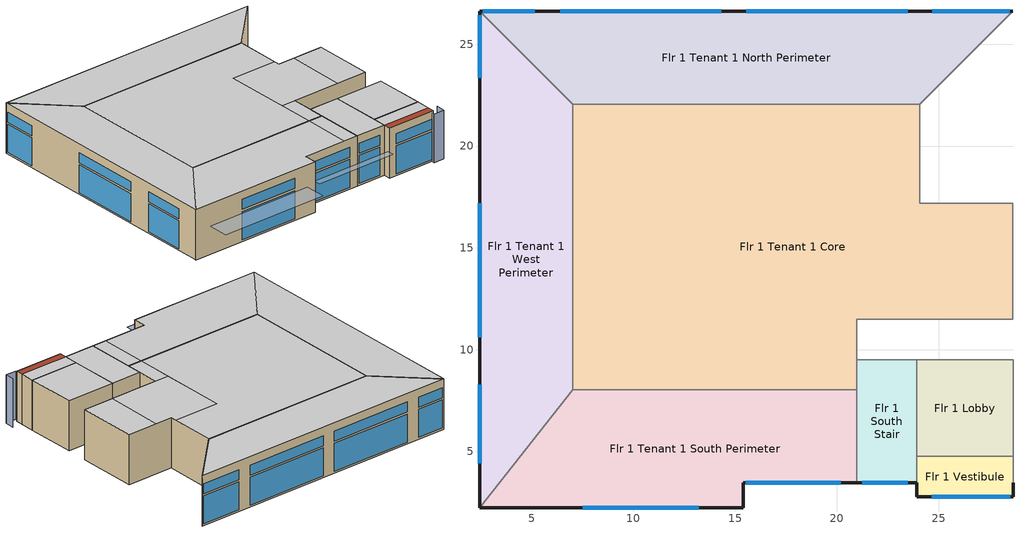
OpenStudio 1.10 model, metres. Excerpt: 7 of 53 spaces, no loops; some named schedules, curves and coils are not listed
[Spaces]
Flr 1 Tenant 1 South Perimeter
 floor outside (Canyon28 Proposed Ground Floor): 20.98,8.03 20.98,3.45 15.39,3.45 15.39,2.24 2.44,2.24 7.01,8.03 z0
 wall outside: 2.44,2.24 15.39,2.24 15.39,3.45 20.98,3.45 z0:4.72
 wall to Flr 1 South Stair: 20.98,3.45 20.98,8.03 z0:4.72
 wall to Flr 1 Tenant 1 West Perimeter: 7.01,8.03 2.44,2.24 z0:4.72
 wall to Flr 1 Tenant 1 Core: 20.98,8.03 7.01,8.03 z0:4.72
 window (Glazing Spandrel Panel Proposed): 15.52,3.45 20.19,3.45 z3:3.94
 window (GL-1 Glazing Proposed): 7.52,2.24 13.21,2.24 / 15.52,3.45 20.19,3.45 z0.15:2.79; 7.52,2.24 13.21,2.24 z3:3.94
 ceiling to Flr 2 Tenant 1 South Perimeter: 15.39,2.24 15.39,3.45 19.61,3.45 19.61,8.03 7.01,8.03 2.44,2.24 z4.72
 ceiling to Flr 2 Corridor: 19.61,3.45 20.98,3.45 20.98,8.03 19.61,8.03 z4.72
Flr 1 Tenant 1 West Perimeter
 floor outside (Canyon28 Proposed Ground Floor): 2.44,26.62 7.01,22.05 7.01,8.03 2.44,2.24 z0
 wall outside: 2.44,26.62 2.44,2.24 z0:4.72
 wall to Flr 1 Tenant 1 North Perimeter: 7.01,22.05 2.44,26.62 z0:4.72
 wall to Flr 1 Tenant 1 Core: 7.01,8.03 7.01,22.05 z0:4.72
 window (Glazing Spandrel Panel Proposed): 2.44,26.43 2.44,23.36 / 2.44,17.2 2.44,10.62 / 2.44,8.28 2.44,4.42 z3:3.94
 window (GL-2 Glazing Proposed): 2.44,26.43 2.44,23.36 / 2.44,17.2 2.44,10.62 / 2.44,8.28 2.44,4.42 z0.15:2.79
 ceiling to Flr 2 Tenant 1 West Perimeter: 2.44,2.24 7.01,8.03 7.01,22.05 2.44,26.62 z4.72
Flr 1 Vestibule
 floor outside (Canyon28 Proposed Ground Floor): 28.65,4.75 28.65,2.77 23.93,2.77 23.93,4.75 z0
 wall outside: 23.93,3.45 23.93,2.77 28.65,2.77 28.65,3.45 z0:4.72
 wall to Flr 1 South Stair: 23.93,4.75 23.93,3.45 z0:4.72
 wall to Flr 1 Lobby: 28.65,4.75 23.93,4.75 z0:4.72
 wall to Flr 1 Elevator: 28.65,3.45 28.65,4.75 z0:4.72
 window (Glazing Spandrel Panel Proposed): 24.66,2.77 28.52,2.77 z3:3.94
 window (GL-1 Glazing Proposed): 24.66,2.77 28.52,2.77 z0.15:2.79
 ceiling to Flr 2 Corridor: 28.65,3.45 28.65,4.75 23.93,4.75 23.93,3.45 z4.72
 roof outside: 28.65,2.77 28.65,3.45 23.93,3.45 23.93,2.77 z4.72
Flr 1 South Stair
 floor outside (Canyon28 Proposed Ground Floor): 23.93,9.5 23.93,3.45 20.98,3.45 20.98,9.5 z0
 wall outside: 20.98,3.45 23.93,3.45 z0:4.72
 wall to Flr 1 Lobby: 23.93,4.75 23.93,9.5 z0:4.72
 wall to Flr 1 Tenant 1 Core: 20.98,9.5 20.98,8.03 z0:4.72
 wall to Flr 1 Mail: 23.93,9.5 20.98,9.5 z0:4.72
 window (GL-1 Glazing Proposed): 21.23,3.45 23.47,3.45 z0.15:2.79
 window (Glazing Spandrel Panel Proposed): 21.23,3.45 23.47,3.45 z3:3.94
 ceiling to Flr 2 South Stair: 20.98,3.45 23.93,3.45 23.93,9.5 20.98,9.5 z4.72
Flr 1 Lobby
 floor outside (Canyon28 Proposed Ground Floor): 28.65,9.5 28.65,4.75 23.93,4.75 23.93,9.5 z0
 wall to Flr 1 Elevator: 28.65,4.75 28.65,9.5 z0:4.72
 wall to Flr 1 Mail: 28.65,9.5 23.93,9.5 z0:4.72
 ceiling to Flr 2 Corridor: 28.65,4.75 28.65,9.5 23.93,9.5 23.93,4.75 z4.72
Flr 1 Tenant 1 Core
 floor outside (Canyon28 Proposed Ground Floor): 24.08,22.05 24.08,17.2 28.65,17.2 28.65,11.48 20.98,11.48 20.98,8.03 7.01,8.03 7.01,22.05 z0
 wall to Flr 1 Tenant 2 North Perimeter: 28.65,11.48 28.65,17.2 z0:4.72
 wall to Flr 1 Mail: 20.98,9.5 20.98,11.48 28.65,11.48 z0:4.72
 wall to Flr 1 Tenant 1 North Perimeter: 24.08,22.05 7.01,22.05 z0:4.72
 wall to Flr 1 Tenant 1 East Perimeter: 28.65,17.2 24.08,17.2 24.08,22.05 z0:4.72
 ceiling to Flr 2 Tenant 1 Core: 19.61,8.03 19.61,17.81 24.08,17.81 24.08,22.05 7.01,22.05 7.01,8.03 z4.72
 ceiling to Flr 2 Corridor: 28.65,11.48 28.65,17.2 25.68,17.2 25.68,11.48 z4.72; 20.98,8.03 20.98,11.48 19.61,11.48 19.61,8.03 z4.72
 ceiling to Flr 2 Restroom: 25.68,11.48 25.68,17.2 24.08,17.2 24.08,17.81 19.61,17.81 19.61,11.48 z4.72
Flr 1 Tenant 1 North Perimeter
 floor outside (Canyon28 Proposed Ground Floor): 28.65,26.62 24.08,22.05 7.01,22.05 2.44,26.62 z0
 wall outside: 28.65,26.62 2.44,26.62 z0:4.72
 wall to Flr 1 Tenant 1 East Perimeter: 24.08,22.05 28.65,26.62 z0:4.72
 window (GL-1 Glazing Proposed): 23.47,26.62 15.54,26.62 / 14.33,26.62 6.4,26.62 / 28.5,26.62 24.69,26.62 z0.15:2.79; 23.47,26.62 15.54,26.62 / 14.33,26.62 6.4,26.62 / 28.5,26.62 24.69,26.62 z3:3.94
 window (GL-2 Glazing Proposed): 5.16,26.62 2.59,26.62 z0.15:2.79
 window (Glazing Spandrel Panel Proposed): 5.16,26.62 2.59,26.62 z3:3.94
 ceiling to Flr 2 Tenant 1 North Perimeter: 24.08,22.05 28.65,26.62 2.44,26.62 7.01,22.05 z4.72
shading: 28.5,2.77 28.5,2.46 / 28.5,2.46 29.57,2.46 / 29.57,2.46 29.57,3.3 z0:4.57; 23.47,1.83 23.47,2.44 15.54,2.44 15.54,1.83 z2.79; 24.69,2.77 24.69,3.45 z4.57; 14.36,0.05 14.36,2.01 3.86,2.01 3.86,0.05 z2.79
[Building]
Building 1: Default Construction Set=189.1-2009 - CZ5 - Office
[ClimateZones]
Climate Zone Institution Name 1=ASHRAE; Climate Zone Document Name 1=ANSI/ASHRAE Standard 169; Climate Zone Document Year 1=2006; Climate Zone Value 1=5B; Climate Zone Institution Name 2=CEC; Climate Zone Document Name 2=California Climate Zone Descriptions; Climate Zone Document Year 2=1995
[Site]
Broomfield Jeffco  Boulder   S: Latitude {deg}=40.13; Longitude {deg}=-105.24; Time Zone {hr}=-7; Elevation {m}=1689
[SizingPeriod:DesignDay] Barometric Pressure {Pa}=83011; Sky Clearness=0; Rain Indicator=0; Snow Indicator=0; Day of Month=21; Daylight Saving Time Indicator=0; Dry-Bulb Temperature Range Modifier Type=DefaultMultipliers
Name | Maximum Dry-Bulb Temperature {C} | Daily Dry-Bulb Temperature Range {deltaC} | Humidity Indicating Conditions at Maximum Dry-Bulb {BasedOnField A3} | Wind Speed {m/s} | Wind Direction {deg} | Month | Day Type | Humidity Indicating Type | Solar Model Indicator | ASHRAE Taub | ASHRAE Taud
Denver Intl Ap Ann Htg 99.6% Condns DB | -17.4 | 0 | -17.4 | 3.3 | 160 | 12 | WinterDesignDay | Wetbulb | ASHRAEClearSky
Denver Intl Ap Ann Clg .4% Condns DP=>MDB | 19.9 | 15.2 | 16 | 4.2 | 80 | 7 | SummerDesignDay | Dewpoint | ASHRAETau | 0.424 | 2.012
Denver Intl Ap Ann Clg .4% Condns WB=>MDB | 27.3 | 15.2 | 18.3 | 4.2 | 80 | 7 | SummerDesignDay | Wetbulb | ASHRAETau | 0.424 | 2.012
Denver Intl Ap Ann Clg .4% Condns DB=>MWB | 34.6 | 15.2 | 15.7 | 4.2 | 80 | 7 | SummerDesignDay | Wetbulb | ASHRAETau | 0.424 | 2.012
[DefaultSurfaceConstructions]
Name | Floor Construction | Wall Construction | Roof Ceiling Construction
Default Surface Constructions 13 | ASHRAE 90.1-2010 Floor SteelJoist Exposed ClimateZone 5 | Canyon28 Proposed Wall | Canyon28 Proposed Roof
Default Surface Constructions 14 | Interior Floor | Interior Wall | Interior Ceiling
Default Surface Constructions 15 | 90.1-2010 Nonres 5B Ext Slab Unheated - 8in Slab without Carpet | 90.1-2010 Nonres 5B Ext Slab Unheated - 8in Slab without Carpet | 90.1-2010 Nonres 5B Ext Slab Unheated - 8in Slab without Carpet
[Construction]
Interior Floor: F16 Acoustic tile, F05 Ceiling air space resistance, M11 100mm lightweight concrete
Interior Wall: G01a 19mm gypsum board, F04 Wall air space resistance, G01a 19mm gypsum board
Interior Ceiling: M11 100mm lightweight concrete, F05 Ceiling air space resistance, F16 Acoustic tile
Exterior Door: F08 Metal surface, I01 25mm insulation board
Interior Window: Clear 3mm
Interior Door; Interior Partition: G05 25mm wood
GL-3 Glazing Baseline; GL-1 Glazing Baseline: Baseline Storefront Simple Glazing Material - UValue_0.45_SHGC_0.4_VT_0.5
Glazing Spandrel Panel Proposed: Spandrel Panel 0.568 0.4 0.000001
90.1-2010 Nonres 5B Ext Slab Unheated - 8in Slab without Carpet: MAT-CC05 8 HW CONCRETE
Canyon28 Proposed Ground Floor: R-10 Spray Foam Insulation, MAT-CC05 12 HW CONCRETE
Canyon28 Proposed Roof: Roof Membrane, R-30 Roof Insulation, Metal Decking
Canyon28 Proposed Wall: Metal Panel - 1/4 in., 1.75IN Air Gap, R-12 Rigid Insulation, 5/8IN Gypsum, 6IN Metal Stud with R-21 Batt, 5/8IN Gypsum
GL-1 Glazing Proposed: GL-1 Storefront Simple Glazing Material - UValue_0.33_SHGC_0.25_VT_0.60
GL-2 Glazing Proposed: GL-2 Storefront Simple Glazing Material - UValue_0.33_SHGC_0.23_VT_0.51
ASHRAE 90.1-2010 Floor SteelJoist Exposed ClimateZone 5: ASHRAE 90.1-2010 CZ 5 Exposed Floor Insulation, 4IN HW CONCRETE 90.1-2010 Exposed Floor, 90.1-2010 Exposed Floor CARPET PAD
[Material]
Name | Roughness | Thickness {m} | Conductivity {W/m-K} | Density {kg/m3} | Specific Heat {J/kg-K} | Thermal Absorptance | Solar Absorptance | Visible Absorptance
Roof Membrane | VeryRough | 0.0095 | 0.16 | 1121.29 | 1460 | 0.9 | 0.7 | 0.7
Metal Decking | MediumSmooth | 0.0015 | 45.006 | 7680 | 418.4 | 0.9 | 0.6 | 0.6
F16 Acoustic tile | MediumSmooth | 0.0191 | 0.06 | 368 | 590 | 0.9 | 0.3 | 0.3
M11 100mm lightweight concrete | MediumRough | 0.1016 | 0.53 | 1280 | 840 | 0.9 | 0.5 | 0.5
G01a 19mm gypsum board | MediumSmooth | 0.019 | 0.16 | 800 | 1090 | 0.9 | 0.4 | 0.4
F08 Metal surface | Smooth | 0.0008 | 45.28 | 7824 | 500 | 0.9 | 0.7 | 0.7
I01 25mm insulation board | MediumRough | 0.0254 | 0.03 | 43 | 1210 | 0.9 | 0.6 | 0.6
G05 25mm wood | MediumSmooth | 0.0254 | 0.15 | 608 | 1630 | 0.9 | 0.5 | 0.5
MAT-CC05 8 HW CONCRETE | Rough | 0.20321 | 1.311 | 2240 | 836.8 | 0.9 | 0.7 | 0.7
MAT-CC05 12 HW CONCRETE | Rough | 0.3048 | 1.311 | 2240 | 836.8 | 0.9 | 0.7 | 0.7
R-10 Spray Foam Insulation | MediumRough | 0.0508 | 0.0288456 | 91 | 837 | 0.9 | 0.5 | 0.5
R-30 Roof Insulation | MediumRough | 0.1524 | 0.0288456 | 265 | 836.8 | 0.9 | 0.7 | 0.7
Metal Panel - 1/4 in. | Smooth | 0.00635 | 45.28 | 7824 | 500
R-12 Rigid Insulation | MediumRough | 0.0508 | 0.024038 | 91 | 837 | 0.9 | 0.5 | 0.5
5/8IN Gypsum | Smooth | 0.015875 | 0.16 | 784.9 | 830 | 0.9 | 0.92 | 0.92
6IN Metal Stud with R-21 Batt | MediumRough | 0.1524 | 0.116941 | 265 | 836.8 | 0.9 | 0.7 | 0.7
4IN HW CONCRETE 90.1-2010 Exposed Floor | Rough | 0.1016 | 2.30765 | 2240 | 836.8 | 0.9 | 0.85 | 0.85
ASHRAE 90.1-2010 CZ 5 Exposed Floor Insulation | MediumRough | 0.127 | 0.0307446 | 91 | 837 | 0.9 | 0.5 | 0.5
[Material:NoMass]
90.1-2010 Exposed Floor CARPET PAD: Roughness=Smooth; Thermal Resistance {m2-K/W}=0.216616; Thermal Absorptance=0.9; Solar Absorptance=0.8; Visible Absorptance=0.8
[Material:AirGap]
Name | Thermal Resistance {m2-K/W}
F05 Ceiling air space resistance | 0.18
F04 Wall air space resistance | 0.15
1.75IN Air Gap | 0.17611
[DefaultSubSurfaceConstructions]
Name | Fixed Window Construction | Operable Window Construction | Door Construction | Tubular Daylight Dome Construction | Tubular Daylight Diffuser Construction
Default Sub Surface Constructions 9 | GL-3 Glazing Baseline | GL-1 Glazing Baseline | Exterior Door | Interior Window | Interior Window
Default Sub Surface Constructions 10 | Interior Window | Interior Window | Interior Door
[WindowMaterial:Glazing]
Clear 3mm: Optical Data Type=SpectralAverage; Thickness {m}=0.003; Solar Transmittance at Normal Incidence=0.837; Front Side Solar Reflectance at Normal Incidence=0.075; Back Side Solar Reflectance at Normal Incidence=0; Visible Transmittance at Normal Incidence=0.898; Front Side Visible Reflectance at Normal Incidence=0.081; Back Side Visible Reflectance at Normal Incidence=0; Infrared Transmittance at Normal Incidence=0; Front Side Infrared Hemispherical Emissivity=0.84; Back Side Infrared Hemispherical Emissivity=0.84; Conductivity {W/m-K}=0.9; Dirt Correction Factor for Solar and Visible Transmittance=1; Solar Diffusing=No
[DefaultConstructionSet]
189.1-2009 - CZ5 - Office: Default Exterior Surface Constructions=Default Surface Constructions 13; Default Interior Surface Constructions=Default Surface Constructions 14; Default Ground Contact Surface Constructions=Default Surface Constructions 15; Default Exterior SubSurface Constructions=Default Sub Surface Constructions 9; Default Interior SubSurface Constructions=Default Sub Surface Constructions 10; Interior Partition Construction=Interior Partition
[WindowMaterial:SimpleGlazingSystem]
Name | U-Factor {W/m2-K} | Solar Heat Gain Coefficient | Visible Transmittance
Spandrel Panel 0.568 0.4 0.000001 | 0.94827 | 0.035 | 1e-006
Baseline Storefront Simple Glazing Material - UValue_0.45_SHGC_0.4_VT_0.5 | 2.55522 | 0.4 | 0.5
GL-1 Storefront Simple Glazing Material - UValue_0.33_SHGC_0.25_VT_0.60 | 1.87383 | 0.25 | 0.6
GL-2 Storefront Simple Glazing Material - UValue_0.33_SHGC_0.23_VT_0.51 | 1.87383 | 0.23 | 0.51
[DesignSpecification:OutdoorAir] Outdoor Air Method=Sum; Outdoor Air Flow per Floor Area {m3/s-m2}=0.000651688
Name | Outdoor Air Flow per Person {m3/s-person}
90.1-2010 - Office - Lobby Ventilation | 0.00504542
90.1-2010 - Office - Corridor Ventilation; 90.1-2010 - Office - Stair Ventilation
90.1-2010 - Retail - Retail Ventilation | 0.00756813
[ThermostatSetpoint:DualSetpoint]
Name | Heating Setpoint Temperature Schedule | Cooling Setpoint Temperature Schedule
Flr 1 South Stair Thermostat | Low HtgSetp | No Cool ClgSetp
Flr 1 Lobby Thermostat | Medium Office HtgSetp | Medium Office ClgSetp
Flr 1 Tenant 1 Core Thermostat; Flr 1 Tenant 1 West Perimeter Thermostat; Flr 1 Tenant 1 North Perimeter Thermostat; Flr 1 Tenant 1 South Perimeter Thermostat | Retail HtgSetp | Retail ClgSetp
[DefaultScheduleSet]
Name | Number of People Schedule | People Activity Level Schedule | Lighting Schedule | Electric Equipment Schedule | Infiltration Schedule
90.1-2010 - Office - Lobby Schedule Set; 90.1-2010 - Office - Corridor Schedule Set | Medium Office Bldg Occ | Medium Office Activity | Office Bldg Light | Medium Office Bldg Equip | Medium Office Infil Quarter On
90.1-2010 - Office - Stair Schedule Set |  |  | Office Bldg Light |  | Medium Office Infil Quarter On
90.1-2010 - Retail - Retail Schedule Set | Retail Bldg Occ | Retail Activity | Retail Bldg Light | Retail Bldg Equip | Retail Infil Half On
[BuildingStory]
Building Story 1: Nominal Z Coordinate {m}=0; Nominal Floor to Floor Height {m}=4.7244
[Space] Building Story=Building Story 1
Name | Space Type | Thermal Zone
Flr 1 Tenant 1 South Perimeter | 90.1-2010 - Retail - Retail | Flr 1 Tenant 1 South Perimeter
Flr 1 Tenant 1 West Perimeter | 90.1-2010 - Retail - Retail | Flr 1 Tenant 1 West Perimeter
Flr 1 Vestibule; Flr 1 Lobby | 90.1-2010 - Office - Lobby | Flr 1 Lobby
Flr 1 South Stair | 90.1-2010 - Office - Stair | South Stair
Flr 1 Tenant 1 Core | 90.1-2010 - Retail - Retail | Flr 1 Tenant 1 Core
Flr 1 Mail | 90.1-2010 - Office - Corridor | Flr 1 Lobby
Flr 1 Tenant 1 North Perimeter | 90.1-2010 - Retail - Retail | Flr 1 Tenant 1 North Perimeter
[ThermalZone] Use Ideal Air Loads=No
Name | Thermostat
Flr 1 Lobby | Flr 1 Lobby Thermostat
South Stair | Flr 1 South Stair Thermostat
Flr 1 Tenant 1 Core | Flr 1 Tenant 1 Core Thermostat
Flr 1 Tenant 1 West Perimeter | Flr 1 Tenant 1 West Perimeter Thermostat
Flr 1 Tenant 1 South Perimeter | Flr 1 Tenant 1 South Perimeter Thermostat
Flr 1 Tenant 1 North Perimeter | Flr 1 Tenant 1 North Perimeter Thermostat
[Sizing:Zone] Zone Cooling Design Supply Air Temperature {C}=14; Zone Heating Design Supply Air Temperature {C}=40; Zone Cooling Design Supply Air Humidity Ratio {kg-H2O/kg-air}=0.0085; Zone Heating Design Supply Air Humidity Ratio {kg-H2O/kg-air}=0.008; Cooling Design Air Flow Method=DesignDay; Heating Design Air Flow Method=DesignDay
South Stair; North Stair
[Zone equipment]
South Stair: CV Unit Heater Elec
North Stair: Cycling PTAC DX Clg Elec Htg
[SpaceType]
Name | Default Schedule Set | Design Specification Outdoor Air Object | Standards Building Type | Standards Space Type
90.1-2010 - Office - Lobby | 90.1-2010 - Office - Lobby Schedule Set | 90.1-2010 - Office - Lobby Ventilation | Office | Lobby
90.1-2010 - Office - Corridor | 90.1-2010 - Office - Corridor Schedule Set | 90.1-2010 - Office - Corridor Ventilation | Office | Corridor
90.1-2010 - Office - Stair | 90.1-2010 - Office - Stair Schedule Set | 90.1-2010 - Office - Stair Ventilation | Office | Stair
90.1-2010 - Retail - Retail | 90.1-2010 - Retail - Retail Schedule Set | 90.1-2010 - Retail - Retail Ventilation | Retail | Retail
[People]
Name | People Definition | Space or SpaceType
90.1-2010 - Office - Lobby People | 90.1-2010 - Office - Lobby People Definition | 90.1-2010 - Office - Lobby
90.1-2010 - Office - Corridor People | 90.1-2010 - Office - Corridor People Definition | 90.1-2010 - Office - Corridor
90.1-2010 - Retail - Retail People | 90.1-2010 - Retail - Retail People Definition | 90.1-2010 - Retail - Retail
[People:Definition] Number of People Calculation Method=People/Area; Fraction Radiant=0.3
Name | People per Space Floor Area {person/m2}
90.1-2010 - Office - Lobby People Definition | 0.107639
90.1-2010 - Office - Corridor People Definition | 0.0107639
90.1-2010 - Retail - Retail People Definition | 0.161459
[Lights]
Name | Lights Definition | Space or SpaceType
90.1-2010 - Office - Lobby Lights | 90.1-2010 - Office - Lobby Lights Definition | 90.1-2010 - Office - Lobby
90.1-2010 - Office - Corridor Lights | 90.1-2010 - Office - Corridor Lights Definition | 90.1-2010 - Office - Corridor
90.1-2010 - Office - Stair Lights | 90.1-2010 - Office - Stair Lights Definition | 90.1-2010 - Office - Stair
90.1-2010 - Retail - Retail Lights | 90.1-2010 - Retail - Retail Lights Definition | 90.1-2010 - Retail - Retail
[Lights:Definition] Design Level Calculation Method=Watts/Area
Name | Watts per Space Floor Area {W/m2}
90.1-2010 - Office - Lobby Lights Definition | 9.68752
90.1-2010 - Office - Corridor Lights Definition | 7.10418
90.1-2010 - Office - Stair Lights Definition | 7.4271
90.1-2010 - Retail - Retail Lights Definition | 18.0834
[ElectricEquipment]
Name | Electric Equipment Definition | Space or SpaceType
90.1-2010 - Office - Lobby Electric Equipment | 90.1-2010 - Office - Lobby Electric Equipment Definition | 90.1-2010 - Office - Lobby
90.1-2010 - Office - Corridor Electric Equipment | 90.1-2010 - Office - Corridor Electric Equipment Definition | 90.1-2010 - Office - Corridor
90.1-2010 - Retail - Retail Electric Equipment | 90.1-2010 - Retail - Retail Electric Equipment Definition | 90.1-2010 - Retail - Retail
[ElectricEquipment:Definition] Design Level Calculation Method=Watts/Area
Name | Watts per Space Floor Area {W/m2}
90.1-2010 - Office - Lobby Electric Equipment Definition | 2.122461
90.1-2010 - Office - Corridor Electric Equipment Definition | 4.851338
90.1-2010 - Retail - Retail Electric Equipment Definition | 21.52782
[SpaceInfiltration:DesignFlowRate] Design Flow Rate Calculation Method=Flow/ExteriorArea; Flow per Exterior Surface Area {m3/s-m2}=0.000226568
Name | Space or SpaceType
90.1-2010 - Office - Lobby Infiltration | 90.1-2010 - Office - Lobby
90.1-2010 - Office - Corridor Infiltration | 90.1-2010 - Office - Corridor
90.1-2010 - Office - Stair Infiltration | 90.1-2010 - Office - Stair
90.1-2010 - Retail - Retail Infiltration | 90.1-2010 - Retail - Retail
[HeatExchanger:AirToAir:SensibleAndLatent] Availability Schedule=Always On Discrete; Nominal Supply Air Flow Rate {m3/s}=autosize; Sensible Effectiveness at 100% Heating Air Flow=0.8; Latent Effectiveness at 100% Heating Air Flow=0.8; Sensible Effectiveness at 75% Heating Air Flow=0.8; Latent Effectiveness at 75% Heating Air Flow=0.8; Sensible Effectiveness at 100% Cooling Air Flow=0.8; Latent Effectiveness at 100% Cooling Air Flow=0.8; Sensible Effectiveness at 75% Cooling Air Flow=0.8; Latent Effectiveness at 75% Cooling Air Flow=0.8; Nominal Electric Power {W}=0; Supply Air Outlet Temperature Control=No; Heat Exchanger Type=Rotary; Frost Control Type=MinimumExhaustTemperature; Threshold Temperature {C}=1.7; Economizer Lockout=No
Heat Exchanger Air To Air Sensible And Latent 1; Heat Exchanger Air To Air Sensible And Latent 2; Heat Exchanger Air To Air Sensible And Latent 3; Heat Exchanger Air To Air Sensible And Latent 4
[AirConditioner:VariableRefrigerantFlow] Availability Schedule=Always On Discrete; Rated Total Cooling Capacity {W}=autosize; Rated Cooling COP {W/W}=4.31; Minimum Outdoor Temperature in Cooling Mode {C}=-5; Maximum Outdoor Temperature in Cooling Mode {C}=50; Cooling Capacity Ratio Modifier Function of Low Temperature Curve=Air Conditioner Variable Refrigerant Flow 1 VRFCoolCapFT; Cooling Energy Input Ratio Modifier Function of Low Temperature Curve=Air Conditioner Variable Refrigerant Flow 1 VRFCoolEIRFT; Cooling Energy Input Ratio Modifier Function of Low Part-Load Ratio Curve=Curve Cubic 3; Cooling Energy Input Ratio Modifier Function of High Part-Load Ratio Curve=Air Conditioner Variable Refrigerant Flow 1 CoolingEIRHiPLR; Cooling Combination Ratio Correction Factor Curve=Air Conditioner Variable Refrigerant Flow 1 CoolingCombRatio; Cooling Part-Load Fraction Correlation Curve=Air Conditioner Variable Refrigerant Flow 1 VRFCPLFFPLR; Rated Total Heating Capacity {W}=autosize; Rated Total Heating Capacity Sizing Ratio {W/W}=1; Rated Heating COP {W/W}=4.15; Minimum Outdoor Temperature in Heating Mode {C}=-25; Maximum Outdoor Temperature in Heating Mode {C}=15.56; Heating Capacity Ratio Modifier Function of Low Temperature Curve=Air Conditioner Variable Refrigerant Flow 1 VRFHeatCapFT; Heating Energy Input Ratio Modifier Function of Low Temperature Curve=Air Conditioner Variable Refrigerant Flow 1 VRFHeatEIRFT; Heating Performance Curve Outdoor Temperature Type=WetBulbTemperature; Heating Energy Input Ratio Modifier Function of Low Part-Load Ratio Curve=Curve Cubic 4; Heating Energy Input Ratio Modifier Function of High Part-Load Ratio Curve=Air Conditioner Variable Refrigerant Flow 1 HeatingEIRHiPLR; Heating Combination Ratio Correction Factor Curve=Air Conditioner Variable Refrigerant Flow 1 HeatingCombRatio; Heating Part-Load Fraction Correlation Curve=Air Conditioner Variable Refrigerant Flow 1 VRFCPLFFPLR; Minimum Heat Pump Part-Load Ratio=0.25; Master Thermostat Priority Control Type=LoadPriority; Heat Pump Waste Heat Recovery=Yes; Equivalent Piping Length used for Piping Correction Factor in Cooling Mode {m}=30; Vertical Height used for Piping Correction Factor {m}=10; Piping Correction Factor for Length in Cooling Mode Curve=Air Conditioner Variable Refrigerant Flow 1 CoolingLengthCorrectionFactor; Piping Correction Factor for Height in Cooling Mode Coefficient=-8.24764e-05; Equivalent Piping Length used for Piping Correction Factor in Heating Mode {m}=30; Piping Correction Factor for Height in Heating Mode Coefficient=0; Crankcase Heater Power per Compressor {W}=15; Number of Compressors=1; Ratio of Compressor Size to Total Compressor Capacity=1; Maximum Outdoor Dry-bulb Temperature for Crankcase Heater {C}=7; Defrost Strategy=Resistive; Defrost Control=Timed; Defrost Time Period Fraction=0.058333; Resistive Defrost Heater Capacity {W}=1e-007; Maximum Outdoor Dry-bulb Temperature for Defrost Operation {C}=7; Water Condenser Volume Flow Rate {m3/s}=autosize; Evaporative Condenser Effectiveness=0.9; Evaporative Condenser Air Flow Rate {m3/s}=autosize; Evaporative Condenser Pump Rated Power Consumption {W}=autosize; Basin Heater Capacity {W/K}=0; Basin Heater Setpoint Temperature {C}=2; Fuel Type=Electricity; Minimum Outdoor Temperature in Heat Recovery Mode {C}=0; Maximum Outdoor Temperature in Heat Recovery Mode {C}=20; Initial Heat Recovery Cooling Capacity Fraction=0.5; Heat Recovery Cooling Capacity Time Constant {hr}=0.083; Initial Heat Recovery Cooling Energy Fraction=1; Heat Recovery Cooling Energy Time Constant {hr}=0; Initial Heat Recovery Heating Capacity Fraction=0.5; Heat Recovery Heating Capacity Time Constant {hr}=0.083; Initial Heat Recovery Heating Energy Fraction=0.5; Heat Recovery Heating Energy Time Constant {hr}=0
Proposed VRF Building Story 1; Proposed VRF Building Story 2; Proposed VRF Building Story 3; Proposed VRF Building Story 4
[Fan:OnOff]
Cycling Elec PTAC Fan: Availability Schedule=Always On Discrete 3; Fan Efficiency=0.5; Pressure Rise {Pa}=373.135; Maximum Flow Rate {m3/s}=autosize; Motor Efficiency=0.8; Motor In Airstream Fraction=1; Fan Power Ratio Function of Speed Ratio Curve=Fan On Off Power Curve 36; Fan Efficiency Ratio Function of Speed Ratio Curve=Fan On Off Efficiency Curve 36
[Coil:Heating:Electric]
Name | Availability Schedule
Cycling PTAC Elec Htg Coil | Always On Discrete 4
Unit Heater Elec Htg Coil | Always On Discrete 1
[ZoneHVAC:PackagedTerminalAirConditioner]
Cycling PTAC DX Clg Elec Htg: Availability Schedule=Always On Discrete 2; Supply Air Flow Rate During Cooling Operation {m3/s}=Autosize; Supply Air Flow Rate During Heating Operation {m3/s}=Autosize; Supply Air Flow Rate When No Cooling or Heating is Needed {m3/s}=Autosize; Outdoor Air Flow Rate During Cooling Operation {m3/s}=Autosize; Outdoor Air Flow Rate During Heating Operation {m3/s}=Autosize; Outdoor Air Flow Rate When No Cooling or Heating is Needed {m3/s}=Autosize; Supply Air Fan=Cycling Elec PTAC Fan; Heating Coil=Cycling PTAC Elec Htg Coil; Cooling Coil=Cycling Elec PTAC 1 Spd DX Clg Coil; Fan Placement=DrawThrough; Supply Air Fan Operating Mode Schedule=Cycling Fan Mode Always Zero
